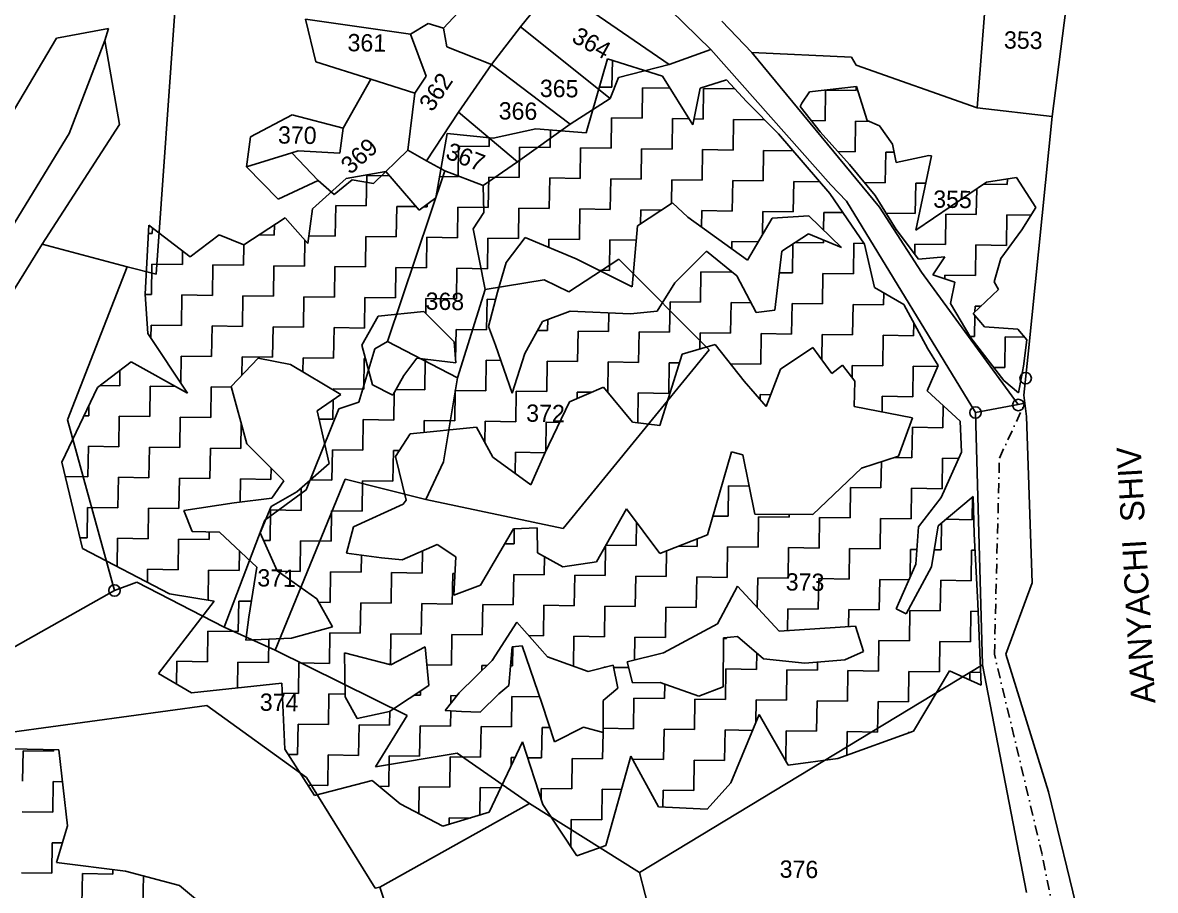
# Model space of a CAD drawing. Header units: metres. Extents: x 303639 to 307187, y 1938623 to 1940837.
# Drawn here: x 306319 to 306887, y 1939395 to 1939830 of the extents above; entities that cross this region are included whole.
import ezdxf

# ---------------------------------------------------------------- set-up
doc = ezdxf.new("R2010")
doc.units = ezdxf.units.M
doc.linetypes.add('DASHDOT', pattern=[1, 0.5, -0.25, 0, -0.25])
for name, color, linetype in [('OFF', 1, 'Continuous'), ('POLY_HATCH', 12, 'Continuous'), ('POLY_PARCEL', 6, 'Continuous'), ('POLY_ROAD', 30, 'Continuous'), ('POLY_WATER', 4, 'Continuous'), ('TEXT_MAPOUT', 7, 'Continuous'), ('TEXT_PARCEL', 7, 'Continuous'), ('V_BOUND_LINE', 7, 'Continuous'), ('V_BOUND_STREAM_LINE', 7, 'DASHDOT')]:
    doc.layers.add(name, color=color, linetype=linetype)
doc.styles.add('TEXT_MAP', font='')
doc.styles.get('TEXT_MAP').set_extended_font_data('Kruti Dev 050')

msp = doc.modelspace()

# ---------------------------------------------------------------- linework, layer by layer
for centre in [(306821.76, 1939651.7), (306818.1, 1939638.31), (306796.64, 1939634.49), (306364.85, 1939545.32)]:
    msp.add_circle(centre, 2.87)
at = {"layer": 'OFF'}
for p, q in [((306817.97, 1939638.49), (306821.43, 1939639.23)), ((306796.64, 1939634.49), (306817.97, 1939638.49))]:
    msp.add_line(p, q, dxfattribs=at)
at = {"layer": 'POLY_HATCH'}
for p, q in [((306612.05, 1939811.85), (306601.33, 1939774.65)), ((306639.66, 1939803.07), (306612.05, 1939811.85)), ((306654.89, 1939778.73), (306639.66, 1939803.07)), ((306671.84, 1939801.19), (306658.54, 1939797.09)), ((306681.71, 1939790.33), (306671.84, 1939801.19)), ((306713.41, 1939795.2), (306736.93, 1939797.87)), ((306736.93, 1939797.87), (306742.35, 1939780.85)), ((306658.54, 1939797.09), (306654.89, 1939778.73)), ((306709.61, 1939789.53), (306713.41, 1939795.2)), ((306697.77, 1939774.2), (306681.71, 1939790.33)), ((306708.66, 1939787.9), (306709.61, 1939789.53)), ((306718.72, 1939775.25), (306708.66, 1939787.9)), ((306742.35, 1939780.85), (306748.4, 1939778.12)), ((306576.13, 1939776.61), (306554.77, 1939772.08)), ((306601.33, 1939774.65), (306576.13, 1939776.61)), ((306733.45, 1939758.81), (306718.72, 1939775.25)), ((306748.4, 1939778.12), (306755.07, 1939768.95)), ((306531.72, 1939774.37), (306526.08, 1939742.1)), ((306554.77, 1939772.08), (306531.72, 1939774.37)), ((306723.65, 1939744.35), (306697.77, 1939774.2)), ((306755.07, 1939768.95), (306756.88, 1939759.84)), ((306746.34, 1939743.26), (306733.45, 1939758.81)), ((306756.88, 1939759.84), (306773.18, 1939763.4)), ((306774.54, 1939763.17), (306766.72, 1939725.95)), ((306773.18, 1939763.4), (306774.54, 1939763.17)), ((306500.86, 1939755.32), (306480.95, 1939751.84)), ((306517.59, 1939735.96), (306500.86, 1939755.32)), ((306802.06, 1939749.99), (306817.2, 1939752.28)), ((306817.2, 1939752.28), (306826.94, 1939737.34)), ((306480.95, 1939751.84), (306464.09, 1939736.53)), ((306766.72, 1939725.95), (306802.06, 1939749.99)), ((306526.08, 1939742.1), (306517.59, 1939735.96)), ((306741.01, 1939718.91), (306723.65, 1939744.35)), ((306756.77, 1939726.31), (306746.34, 1939743.26)), ((306464.09, 1939736.53), (306461.89, 1939719.23)), ((306627.09, 1939728.01), (306644.76, 1939739.62)), ((306644.76, 1939739.62), (306652.29, 1939732.46)), ((306826.94, 1939737.34), (306819.84, 1939726.07)), ((306450.43, 1939732.07), (306429.67, 1939718.6)), ((306461.89, 1939719.23), (306450.43, 1939732.07)), ((306652.29, 1939732.46), (306682.21, 1939710.88)), ((306682.21, 1939710.88), (306694.65, 1939731.87)), ((306694.65, 1939731.87), (306713.03, 1939733.02)), ((306713.03, 1939733.02), (306729.47, 1939717.27)), ((306382.03, 1939728.38), (306380.3, 1939693.91)), ((306402.74, 1939712.54), (306382.03, 1939728.38)), ((306624.4, 1939697.57), (306627.09, 1939728.01)), ((306712.9, 1939723.99), (306699.51, 1939715.43)), ((306729.47, 1939717.27), (306712.9, 1939723.99)), ((306768.09, 1939711.35), (306756.77, 1939726.31)), ((306819.84, 1939726.07), (306809.4, 1939711.7)), ((306417.39, 1939723.6), (306402.74, 1939712.54)), ((306429.67, 1939718.6), (306417.39, 1939723.6)), ((306561.3, 1939709.74), (306570.8, 1939722.3)), ((306570.8, 1939722.3), (306596.35, 1939711.51)), ((306745.9, 1939697.22), (306741.01, 1939718.91)), ((306661.65, 1939715.4), (306645.9, 1939699.53)), ((306677.02, 1939703.05), (306661.65, 1939715.4)), ((306699.51, 1939715.43), (306695.99, 1939685.85)), ((306781.21, 1939712.52), (306768.09, 1939711.35)), ((306775.28, 1939703.52), (306781.21, 1939712.52)), ((306556.86, 1939694.85), (306561.3, 1939709.74)), ((306596.35, 1939711.51), (306624.4, 1939697.57)), ((306809.4, 1939711.7), (306806.02, 1939700.09)), ((306686.65, 1939684.57), (306677.02, 1939703.05)), ((306786.33, 1939699.87), (306775.28, 1939703.52)), ((306645.9, 1939699.53), (306636.94, 1939685.27)), ((306760.63, 1939688.62), (306745.9, 1939697.22)), ((306784.1, 1939689.1), (306786.33, 1939699.87)), ((306808.18, 1939696.13), (306795.49, 1939684.08)), ((306806.02, 1939700.09), (306808.18, 1939696.13)), ((306380.3, 1939693.91), (306381.63, 1939674.06)), ((306552.38, 1939677.7), (306556.86, 1939694.85)), ((306497.04, 1939682.86), (306519.95, 1939685.08)), ((306519.95, 1939685.08), (306535.27, 1939669.91)), ((306593.44, 1939685.31), (306579.53, 1939680.14)), ((306623.65, 1939684.04), (306593.44, 1939685.31)), ((306636.94, 1939685.27), (306623.65, 1939684.04)), ((306695.99, 1939685.85), (306686.65, 1939684.57)), ((306772.67, 1939666.47), (306760.63, 1939688.62)), ((306794.25, 1939672.01), (306784.1, 1939689.1)), ((306488.93, 1939668.3), (306497.04, 1939682.86)), ((306579.53, 1939680.14), (306570.55, 1939664.18)), ((306795.49, 1939684.08), (306801.19, 1939677.49)), ((306381.63, 1939674.06), (306401.44, 1939644.29)), ((306555.92, 1939668.34), (306552.38, 1939677.7)), ((306801.19, 1939677.49), (306817.86, 1939676.33)), ((306817.86, 1939676.33), (306822.44, 1939670.9)), ((306494.3, 1939648.47), (306488.93, 1939668.3)), ((306535.27, 1939669.91), (306535.98, 1939659.46)), ((306564.34, 1939644.23), (306555.92, 1939668.34)), ((306666.07, 1939668.63), (306649.6, 1939663.84)), ((306680.66, 1939650.25), (306666.07, 1939668.63)), ((306715.1, 1939667.18), (306698.81, 1939656.19)), ((306724.6, 1939654.02), (306715.1, 1939667.18)), ((306810.91, 1939650.54), (306794.25, 1939672.01)), ((306822.44, 1939670.9), (306820.75, 1939657.7)), ((306436.86, 1939661.69), (306423.39, 1939647.49)), ((306453.2, 1939658.64), (306436.86, 1939661.69)), ((306516.52, 1939661.71), (306509.9, 1939653.05)), ((306535.98, 1939659.46), (306516.52, 1939661.71)), ((306570.55, 1939664.18), (306564.34, 1939644.23)), ((306649.6, 1939663.84), (306638.39, 1939628.02)), ((306777.98, 1939658.04), (306772.67, 1939666.47)), ((306373.2, 1939659.88), (306356.38, 1939647.07)), ((306401.44, 1939644.29), (306373.2, 1939659.88)), ((306478.41, 1939643.62), (306453.2, 1939658.64)), ((306698.81, 1939656.19), (306691.71, 1939637.59)), ((306729.96, 1939658.2), (306724.6, 1939654.02)), ((306736.17, 1939650.25), (306729.96, 1939658.2)), ((306772.45, 1939645.42), (306777.98, 1939658.04)), ((306820.75, 1939657.7), (306818.2, 1939644.36)), ((306509.9, 1939653.05), (306504.4, 1939643.25)), ((306691.71, 1939637.59), (306680.66, 1939650.25)), ((306735.86, 1939637.49), (306736.17, 1939650.25)), ((306818.2, 1939644.36), (306810.91, 1939650.54)), ((306356.38, 1939647.07), (306338.51, 1939609.61)), ((306423.39, 1939647.49), (306431.18, 1939618.88)), ((306504.4, 1939643.25), (306494.3, 1939648.47)), ((306610, 1939647.24), (306592.98, 1939639.87)), ((306624.6, 1939629.63), (306610, 1939647.24)), ((306788.9, 1939630.24), (306772.45, 1939645.42)), ((306466.44, 1939635.32), (306478.41, 1939643.62)), ((306592.98, 1939639.87), (306580.62, 1939614.12)), ((306472.57, 1939608.99), (306466.44, 1939635.32)), ((306765.09, 1939631.8), (306735.86, 1939637.49)), ((306638.39, 1939628.02), (306624.6, 1939629.63)), ((306757.98, 1939612.68), (306765.09, 1939631.8)), ((306789.54, 1939614.71), (306788.9, 1939630.24)), ((306513.1, 1939623.83), (306505.85, 1939612.46)), ((306546.33, 1939627.11), (306513.1, 1939623.83)), ((306554.51, 1939612.16), (306546.33, 1939627.11)), ((306431.18, 1939618.88), (306449.85, 1939600.28)), ((306505.85, 1939612.46), (306511.09, 1939590.59)), ((306573.56, 1939598.36), (306554.51, 1939612.16)), ((306580.62, 1939614.12), (306573.56, 1939598.36)), ((306662.16, 1939573.27), (306674.22, 1939614.75)), ((306674.22, 1939614.75), (306680.01, 1939613.25)), ((306680.01, 1939613.25), (306685.93, 1939583.64)), ((306739.44, 1939606.62), (306757.98, 1939612.68)), ((306779.33, 1939592), (306789.54, 1939614.71)), ((306338.51, 1939609.61), (306348.82, 1939566.39)), ((306456.27, 1939594.83), (306472.57, 1939608.99)), ((306714.97, 1939583.37), (306739.44, 1939606.62)), ((306449.85, 1939600.28), (306443.79, 1939591.62)), ((306443.45, 1939587.39), (306456.27, 1939594.83)), ((306424.84, 1939589.34), (306399.64, 1939585.46)), ((306443.79, 1939591.62), (306424.84, 1939589.34)), ((306509.65, 1939588.68), (306484.7, 1939577.16)), ((306511.09, 1939590.59), (306509.65, 1939588.68)), ((306768.11, 1939577.2), (306779.33, 1939592)), ((306777.95, 1939577.68), (306795.39, 1939592.51)), ((306795.89, 1939573.75), (306795.39, 1939592.51)), ((306399.64, 1939585.46), (306403.74, 1939574.96)), ((306437.9, 1939574.2), (306443.45, 1939587.39)), ((306606.58, 1939559.73), (306621.54, 1939586.22)), ((306621.54, 1939586.22), (306638.4, 1939563.93)), ((306685.93, 1939583.64), (306714.97, 1939583.37)), ((306484.7, 1939577.16), (306481.16, 1939564.06)), ((306548.46, 1939548.03), (306564.99, 1939576.3)), ((306564.99, 1939576.3), (306576.74, 1939576.78)), ((306576.74, 1939576.78), (306576.95, 1939564.27)), ((306766.72, 1939558.6), (306768.11, 1939577.2)), ((306774.55, 1939557.13), (306777.95, 1939577.68)), ((306403.74, 1939574.96), (306417.57, 1939574.49)), ((306417.57, 1939574.49), (306436.25, 1939557.01)), ((306446.39, 1939555.18), (306437.9, 1939574.2)), ((306638.4, 1939563.93), (306662.16, 1939573.27)), ((306797.73, 1939538.87), (306795.89, 1939573.75)), ((306348.82, 1939566.39), (306392.52, 1939543.62)), ((306509.13, 1939560.7), (306526.66, 1939568.32)), ((306526.66, 1939568.32), (306536, 1939562.13)), ((306481.16, 1939564.06), (306498.81, 1939561.62)), ((306498.81, 1939561.62), (306509.13, 1939560.7)), ((306536, 1939562.13), (306535.09, 1939542.93)), ((306576.95, 1939564.27), (306589.64, 1939557.26)), ((306589.64, 1939557.26), (306606.58, 1939559.73)), ((306436.25, 1939557.01), (306432.23, 1939531.96)), ((306466.25, 1939541.08), (306446.39, 1939555.18)), ((306756.81, 1939536.16), (306766.72, 1939558.6)), ((306761.8, 1939533.6), (306774.55, 1939557.13)), ((306535.09, 1939542.93), (306548.46, 1939548.03)), ((306392.52, 1939543.62), (306414.83, 1939539.92)), ((306667.19, 1939528.68), (306677.34, 1939547.45)), ((306677.34, 1939547.45), (306698.21, 1939524.87)), ((306414.83, 1939539.92), (306386.95, 1939503.67)), ((306474.25, 1939527.14), (306466.25, 1939541.08)), ((306799.49, 1939497.92), (306797.73, 1939538.87)), ((306432.23, 1939531.96), (306430.66, 1939520.41)), ((306756.81, 1939536.16), (306761.8, 1939533.6)), ((306453.55, 1939521.5), (306474.25, 1939527.14)), ((306554.23, 1939510.22), (306566.65, 1939529.52)), ((306566.65, 1939529.52), (306581.94, 1939512.09)), ((306640.16, 1939514.1), (306667.19, 1939528.68)), ((306698.21, 1939524.87), (306736.38, 1939527.44)), ((306736.38, 1939527.44), (306740.44, 1939514.68)), ((306430.66, 1939520.41), (306453.55, 1939521.5)), ((306670.2, 1939521.59), (306670.14, 1939497.04)), ((306677.27, 1939522.34), (306670.2, 1939521.59)), ((306690.39, 1939511.15), (306677.27, 1939522.34)), ((306480.54, 1939492.06), (306480.28, 1939514.07)), ((306480.28, 1939514.07), (306503.36, 1939508.11)), ((306503.36, 1939508.11), (306520.72, 1939517.18)), ((306520.72, 1939517.18), (306522.42, 1939497.69)), ((306564.22, 1939517.14), (306562.53, 1939497.69)), ((306569.31, 1939517.63), (306564.22, 1939517.14)), ((306579.35, 1939488.43), (306569.31, 1939517.63)), ((306569.31, 1939517.63), (306569.31, 1939517.63)), ((306621.99, 1939509.6), (306640.16, 1939514.1)), ((306740.44, 1939514.68), (306731.06, 1939510.58)), ((306537.63, 1939494.09), (306554.23, 1939510.22)), ((306581.94, 1939512.09), (306602.46, 1939504.75)), ((306624.69, 1939499.08), (306621.99, 1939509.6)), ((306621.99, 1939509.6), (306621.99, 1939509.6)), ((306710.98, 1939508.89), (306690.39, 1939511.15)), ((306731.06, 1939510.58), (306710.98, 1939508.89)), ((306386.95, 1939503.67), (306403.46, 1939493.97)), ((306602.46, 1939504.75), (306614.9, 1939507.84)), ((306614.9, 1939507.84), (306617.31, 1939496.36)), ((306765.53, 1939474.81), (306783.66, 1939505.12)), ((306783.66, 1939505.12), (306799.49, 1939497.92)), ((306403.46, 1939493.97), (306448.8, 1939498.88)), ((306448.8, 1939498.88), (306450.3, 1939465.8)), ((306522.42, 1939497.69), (306502.75, 1939484.7)), ((306562.53, 1939497.69), (306557.67, 1939493.53)), ((306638.54, 1939499.17), (306624.69, 1939499.08)), ((306657.93, 1939492.41), (306638.54, 1939499.17)), ((306670.14, 1939497.04), (306657.93, 1939492.41)), ((306486.6, 1939481.25), (306480.54, 1939492.06)), ((306530.72, 1939485.15), (306537.63, 1939494.09)), ((306557.67, 1939493.53), (306548.22, 1939484.35)), ((306617.31, 1939496.36), (306609.88, 1939490.26)), ((306585.58, 1939469.44), (306579.35, 1939488.43)), ((306609.88, 1939490.26), (306609.94, 1939474.18)), ((306502.75, 1939484.7), (306486.6, 1939481.25)), ((306538.91, 1939484.76), (306530.72, 1939485.15)), ((306548.22, 1939484.35), (306538.91, 1939484.76)), ((306673.91, 1939448.92), (306688.17, 1939483.21)), ((306688.17, 1939483.21), (306702.66, 1939457.81)), ((306600.09, 1939476.85), (306585.58, 1939469.44)), ((306609.94, 1939474.18), (306600.09, 1939476.85)), ((306727.58, 1939461.22), (306765.53, 1939474.81)), ((306552.75, 1939434.17), (306569.52, 1939469.5)), ((306569.52, 1939469.5), (306579.64, 1939438.08)), ((306336.92, 1939465.51), (306313.21, 1939466.03)), ((306341.36, 1939427.44), (306336.92, 1939465.51)), ((306450.3, 1939465.8), (306465.19, 1939442.53)), ((306611.21, 1939417.62), (306623.82, 1939462.31)), ((306623.82, 1939462.31), (306637.6, 1939436.92)), ((306702.66, 1939457.81), (306727.58, 1939461.22)), ((306465.19, 1939442.53), (306494.1, 1939450.17)), ((306494.1, 1939450.17), (306508.07, 1939438.36)), ((306662.1, 1939435.68), (306673.91, 1939448.92)), ((306508.07, 1939438.36), (306529.57, 1939427.16)), ((306529.57, 1939427.16), (306552.75, 1939434.17)), ((306579.64, 1939438.08), (306596.64, 1939412.29)), ((306637.6, 1939436.92), (306662.1, 1939435.68)), ((306335.77, 1939408.97), (306341.36, 1939427.44)), ((306596.64, 1939412.29), (306611.21, 1939417.62)), ((306370.45, 1939404.63), (306335.77, 1939408.97)), ((306397.38, 1939397.47), (306370.45, 1939404.63)), ((306413.56, 1939384.2), (306397.38, 1939397.47))]:
    msp.add_line(p, q, dxfattribs=at)
at = {"layer": 'POLY_HATCH', "linetype": 'Continuous'}
for p, q in [((306614.33, 1939797.52), (306614.52, 1939811.06)), ((306736.71, 1939795.82), (306736.73, 1939797.85)), ((306607.94, 1939797.61), (306614.33, 1939797.52)), ((306629.42, 1939782.01), (306629.63, 1939797.31)), ((306629.63, 1939797.31), (306643.38, 1939797.12)), ((306660.01, 1939781.59), (306660.22, 1939796.88)), ((306660.22, 1939796.88), (306675.52, 1939796.67)), ((306675.52, 1939796.67), (306675.53, 1939797.13)), ((306721.2, 1939780.73), (306721.41, 1939796.03)), ((306721.41, 1939796.03), (306736.71, 1939795.82)), ((306613.91, 1939766.93), (306614.12, 1939782.22)), ((306614.12, 1939782.22), (306629.42, 1939782.01)), ((306644.5, 1939766.5), (306644.71, 1939781.8)), ((306644.71, 1939781.8), (306653.04, 1939781.68)), ((306655.47, 1939781.65), (306660.01, 1939781.59)), ((306675.09, 1939766.08), (306675.31, 1939781.37)), ((306675.31, 1939781.37), (306690.6, 1939781.16)), ((306690.6, 1939781.16), (306690.61, 1939781.39)), ((306714.28, 1939780.83), (306721.2, 1939780.73)), ((306583.32, 1939767.35), (306583.44, 1939776.04)), ((306736.28, 1939765.22), (306736.49, 1939780.52)), ((306736.49, 1939780.52), (306743.3, 1939780.43)), ((306552.72, 1939767.78), (306552.79, 1939772.28)), ((306537.21, 1939752.7), (306537.43, 1939767.99)), ((306537.43, 1939767.99), (306552.72, 1939767.78)), ((306567.81, 1939752.27), (306568.02, 1939767.57)), ((306568.02, 1939767.57), (306583.32, 1939767.35)), ((306598.4, 1939751.84), (306598.61, 1939767.14)), ((306598.61, 1939767.14), (306613.91, 1939766.93)), ((306628.99, 1939751.42), (306629.21, 1939766.71)), ((306629.21, 1939766.71), (306644.5, 1939766.5)), ((306659.59, 1939750.99), (306659.8, 1939766.29)), ((306659.8, 1939766.29), (306675.09, 1939766.08)), ((306690.18, 1939750.57), (306690.39, 1939765.86)), ((306690.39, 1939765.86), (306705.18, 1939765.66)), ((306727.6, 1939765.34), (306736.28, 1939765.22)), ((306751.36, 1939749.71), (306751.58, 1939765.01)), ((306751.58, 1939765.01), (306755.87, 1939764.95)), ((306491.11, 1939738.04), (306491.32, 1939753.34)), ((306491.32, 1939753.34), (306502.71, 1939753.18)), ((306527.96, 1939752.83), (306537.21, 1939752.7)), ((306552.3, 1939737.19), (306552.51, 1939752.48)), ((306552.51, 1939752.48), (306567.81, 1939752.27)), ((306582.89, 1939736.76), (306583.1, 1939752.06)), ((306583.1, 1939752.06), (306598.4, 1939751.84)), ((306613.48, 1939736.34), (306613.7, 1939751.63)), ((306613.7, 1939751.63), (306628.99, 1939751.42)), ((306644.12, 1939739.19), (306644.29, 1939751.21)), ((306644.29, 1939751.21), (306659.59, 1939750.99)), ((306674.67, 1939735.48), (306674.88, 1939750.78)), ((306674.88, 1939750.78), (306690.18, 1939750.57)), ((306705.26, 1939735.06), (306705.47, 1939750.35)), ((306705.47, 1939750.35), (306718.61, 1939750.17)), ((306740.87, 1939749.86), (306751.36, 1939749.71)), ((306766.45, 1939734.2), (306766.66, 1939749.5)), ((306766.66, 1939749.5), (306771.65, 1939749.43)), ((306797.04, 1939733.78), (306797.22, 1939746.7)), ((306800.65, 1939749.03), (306812.55, 1939748.86)), ((306812.55, 1939748.86), (306812.59, 1939751.58)), ((306475.6, 1939722.96), (306475.81, 1939738.25)), ((306475.81, 1939738.25), (306491.11, 1939738.04)), ((306506.19, 1939722.53), (306506.41, 1939737.83)), ((306506.41, 1939737.83), (306516.09, 1939737.69)), ((306519.9, 1939737.64), (306521.7, 1939737.61)), ((306521.7, 1939737.61), (306521.72, 1939738.95)), ((306536.79, 1939722.1), (306537, 1939737.4)), ((306537, 1939737.4), (306552.3, 1939737.19)), ((306567.38, 1939721.68), (306567.59, 1939736.97)), ((306567.59, 1939736.97), (306582.89, 1939736.76)), ((306597.97, 1939721.25), (306598.19, 1939736.55)), ((306598.19, 1939736.55), (306613.48, 1939736.34)), ((306628.68, 1939729.06), (306628.78, 1939736.12)), ((306628.78, 1939736.12), (306639.22, 1939735.98)), ((306659.26, 1939727.43), (306659.37, 1939735.7)), ((306659.37, 1939735.7), (306674.67, 1939735.48)), ((306689.8, 1939723.69), (306689.97, 1939735.27)), ((306689.97, 1939735.27), (306705.26, 1939735.06)), ((306720.43, 1939725.93), (306720.56, 1939734.84)), ((306720.56, 1939734.84), (306730.23, 1939734.71)), ((306751.78, 1939734.41), (306766.45, 1939734.2)), ((306781.53, 1939718.69), (306781.74, 1939733.99)), ((306781.74, 1939733.99), (306797.04, 1939733.78)), ((306812.12, 1939718.27), (306812.34, 1939733.57)), ((306812.34, 1939733.57), (306824.46, 1939733.4)), ((306381.82, 1939724.26), (306383.82, 1939724.23)), ((306383.82, 1939724.23), (306383.86, 1939726.98)), ((306445.01, 1939723.38), (306445.08, 1939728.6)), ((306429.5, 1939708.3), (306429.64, 1939718.61)), ((306437.2, 1939723.49), (306445.01, 1939723.38)), ((306460.09, 1939707.87), (306460.28, 1939721.03)), ((306462.38, 1939723.14), (306475.6, 1939722.96)), ((306490.68, 1939707.45), (306490.9, 1939722.74)), ((306490.9, 1939722.74), (306506.19, 1939722.53)), ((306521.28, 1939707.02), (306521.49, 1939722.32)), ((306521.49, 1939722.32), (306536.79, 1939722.1)), ((306551.87, 1939706.59), (306552.08, 1939721.89)), ((306552.08, 1939721.89), (306567.38, 1939721.68)), ((306582.62, 1939717.31), (306582.68, 1939721.46)), ((306582.68, 1939721.46), (306597.97, 1939721.25)), ((306613.06, 1939705.74), (306613.27, 1939721.04)), ((306613.27, 1939721.04), (306626.46, 1939720.85)), ((306674.4, 1939716.51), (306674.46, 1939720.19)), ((306674.46, 1939720.19), (306687.62, 1939720)), ((306704.84, 1939704.46), (306705.04, 1939718.97)), ((306706.25, 1939719.74), (306720.34, 1939719.55)), ((306720.34, 1939719.55), (306720.36, 1939720.97)), ((306735.43, 1939704.04), (306735.64, 1939719.33)), ((306735.64, 1939719.33), (306740.77, 1939719.26)), ((306766.16, 1939713.89), (306766.23, 1939718.91)), ((306766.23, 1939718.91), (306781.53, 1939718.69)), ((306796.61, 1939703.19), (306796.83, 1939718.48)), ((306796.83, 1939718.48), (306812.12, 1939718.27)), ((306398.91, 1939708.72), (306399, 1939715.41)), ((306383.4, 1939693.64), (306383.61, 1939708.94)), ((306383.61, 1939708.94), (306398.91, 1939708.72)), ((306413.99, 1939693.22), (306414.2, 1939708.51)), ((306414.2, 1939708.51), (306429.5, 1939708.3)), ((306444.58, 1939692.79), (306444.8, 1939708.09)), ((306444.8, 1939708.09), (306460.09, 1939707.87)), ((306475.18, 1939692.36), (306475.39, 1939707.66)), ((306475.39, 1939707.66), (306490.68, 1939707.45)), ((306505.77, 1939691.94), (306505.98, 1939707.23)), ((306505.98, 1939707.23), (306521.28, 1939707.02)), ((306536.36, 1939691.51), (306536.57, 1939706.81)), ((306536.57, 1939706.81), (306551.87, 1939706.59)), ((306607.81, 1939705.82), (306613.06, 1939705.74)), ((306658.73, 1939689.81), (306658.95, 1939705.1)), ((306658.95, 1939705.1), (306674.24, 1939704.89)), ((306674.24, 1939704.89), (306674.25, 1939705.28)), ((306698.21, 1939704.56), (306704.84, 1939704.46)), ((306719.92, 1939688.95), (306720.13, 1939704.25)), ((306720.13, 1939704.25), (306735.43, 1939704.04)), ((306781.29, 1939701.53), (306781.32, 1939703.4)), ((306781.32, 1939703.4), (306796.61, 1939703.19)), ((306380.31, 1939693.68), (306383.4, 1939693.64)), ((306398.48, 1939678.13), (306398.69, 1939693.43)), ((306398.69, 1939693.43), (306413.99, 1939693.22)), ((306429.07, 1939677.71), (306429.29, 1939693)), ((306429.29, 1939693), (306444.58, 1939692.79)), ((306459.67, 1939677.28), (306459.88, 1939692.58)), ((306459.88, 1939692.58), (306475.18, 1939692.36)), ((306490.26, 1939676.85), (306490.47, 1939692.15)), ((306490.47, 1939692.15), (306505.77, 1939691.94)), ((306520.96, 1939684.08), (306521.06, 1939691.72)), ((306521.06, 1939691.72), (306536.36, 1939691.51)), ((306551.44, 1939676), (306551.66, 1939691.3)), ((306551.66, 1939691.3), (306555.92, 1939691.24)), ((306643.22, 1939674.72), (306643.44, 1939690.02)), ((306643.44, 1939690.02), (306658.73, 1939689.81)), ((306750.51, 1939688.53), (306750.59, 1939694.48)), ((306612.63, 1939675.15), (306612.76, 1939684.5)), ((306673.82, 1939674.3), (306674.03, 1939689.59)), ((306674.03, 1939689.59), (306684.1, 1939689.45)), ((306704.41, 1939673.87), (306704.62, 1939689.17)), ((306704.62, 1939689.17), (306719.92, 1939688.95)), ((306735, 1939673.44), (306735.22, 1939688.74)), ((306735.22, 1939688.74), (306750.51, 1939688.53)), ((306796.36, 1939684.91), (306796.4, 1939687.89)), ((306796.4, 1939687.89), (306799.46, 1939687.85)), ((306582.04, 1939675.58), (306582.11, 1939681.1)), ((306765.6, 1939673.02), (306765.68, 1939679.32)), ((306796.19, 1939672.59), (306796.33, 1939683.1)), ((306383.09, 1939671.86), (306383.18, 1939678.35)), ((306383.18, 1939678.35), (306398.48, 1939678.13)), ((306413.56, 1939662.62), (306413.78, 1939677.92)), ((306413.78, 1939677.92), (306429.07, 1939677.71)), ((306444.16, 1939662.2), (306444.37, 1939677.49)), ((306444.37, 1939677.49), (306459.67, 1939677.28)), ((306474.75, 1939661.77), (306474.96, 1939677.07)), ((306474.96, 1939677.07), (306490.26, 1939676.85)), ((306535.94, 1939660.92), (306536.15, 1939676.21)), ((306536.15, 1939676.21), (306551.44, 1939676)), ((306577, 1939675.65), (306582.04, 1939675.58)), ((306597.12, 1939660.07), (306597.33, 1939675.36)), ((306597.33, 1939675.36), (306612.63, 1939675.15)), ((306627.71, 1939659.64), (306627.93, 1939674.94)), ((306627.93, 1939674.94), (306643.22, 1939674.72)), ((306658.41, 1939666.4), (306658.52, 1939674.51)), ((306658.52, 1939674.51), (306673.82, 1939674.3)), ((306688.9, 1939658.79), (306689.11, 1939674.08)), ((306689.11, 1939674.08), (306704.41, 1939673.87)), ((306719.53, 1939661.05), (306719.71, 1939673.66)), ((306719.71, 1939673.66), (306735, 1939673.44)), ((306750.09, 1939657.94), (306750.3, 1939673.23)), ((306750.3, 1939673.23), (306765.6, 1939673.02)), ((306793.88, 1939672.62), (306796.19, 1939672.59)), ((306811.27, 1939657.08), (306811.48, 1939672.38)), ((306811.48, 1939672.38), (306821.31, 1939672.24)), ((306398.08, 1939649.34), (306398.27, 1939662.84)), ((306398.27, 1939662.84), (306413.56, 1939662.62)), ((306428.73, 1939653.12), (306428.86, 1939662.41)), ((306428.86, 1939662.41), (306444.16, 1939662.2)), ((306459.36, 1939654.97), (306459.45, 1939661.98)), ((306459.45, 1939661.98), (306474.75, 1939661.77)), ((306489.83, 1939646.26), (306490.05, 1939661.56)), ((306490.05, 1939661.56), (306490.76, 1939661.55)), ((306520.43, 1939645.83), (306520.64, 1939661.13)), ((306520.64, 1939661.13), (306521.65, 1939661.12)), ((306535.88, 1939660.92), (306535.94, 1939660.92)), ((306551.02, 1939645.41), (306551.23, 1939660.7)), ((306551.23, 1939660.7), (306558.62, 1939660.6)), ((306581.61, 1939644.98), (306581.82, 1939660.28)), ((306581.82, 1939660.28), (306597.12, 1939660.07)), ((306612.2, 1939644.58), (306612.42, 1939659.85)), ((306612.42, 1939659.85), (306627.71, 1939659.64)), ((306642.8, 1939644.13), (306643.01, 1939659.43)), ((306643.01, 1939659.43), (306648.2, 1939659.35)), ((306673.71, 1939659), (306688.9, 1939658.79)), ((306734.71, 1939652.13), (306734.79, 1939658.15)), ((306734.79, 1939658.15), (306750.09, 1939657.94)), ((306765.17, 1939642.43), (306765.38, 1939657.72)), ((306765.38, 1939657.72), (306777.77, 1939657.55)), ((306805.78, 1939657.16), (306811.27, 1939657.08)), ((306367.46, 1939647.97), (306367.57, 1939655.58)), ((306357.74, 1939648.1), (306367.46, 1939647.97)), ((306382.54, 1939632.46), (306382.76, 1939647.75)), ((306382.76, 1939647.75), (306395.49, 1939647.57)), ((306413.14, 1939632.03), (306413.35, 1939647.33)), ((306413.35, 1939647.33), (306423.47, 1939647.19)), ((306474.53, 1939645.93), (306474.54, 1939646.47)), ((306474.54, 1939646.47), (306489.83, 1939646.26)), ((306504.92, 1939630.75), (306505.11, 1939644.52)), ((306505.96, 1939646.04), (306520.43, 1939645.83)), ((306535.51, 1939630.33), (306535.72, 1939645.62)), ((306535.72, 1939645.62), (306551.02, 1939645.41)), ((306566.1, 1939629.9), (306566.31, 1939645.2)), ((306566.31, 1939645.2), (306581.61, 1939644.98)), ((306596.86, 1939641.55), (306596.91, 1939644.77)), ((306596.91, 1939644.77), (306604.07, 1939644.67)), ((306627.29, 1939629.31), (306627.5, 1939644.34)), ((306627.5, 1939644.34), (306642.8, 1939644.13)), ((306474.32, 1939631.18), (306474.46, 1939640.88)), ((306688.65, 1939641.09), (306688.69, 1939643.49)), ((306688.69, 1939643.49), (306693.94, 1939643.42)), ((306749.76, 1939634.78), (306749.87, 1939642.64)), ((306749.87, 1939642.64), (306765.17, 1939642.43)), ((306351.95, 1939632.88), (306352.02, 1939637.92)), ((306780.25, 1939626.92), (306780.41, 1939638.08)), ((306349.63, 1939632.91), (306351.95, 1939632.88)), ((306367.03, 1939617.37), (306367.25, 1939632.67)), ((306367.25, 1939632.67), (306382.54, 1939632.46)), ((306397.63, 1939616.95), (306397.84, 1939632.24)), ((306397.84, 1939632.24), (306413.14, 1939632.03)), ((306428.22, 1939616.52), (306428.4, 1939629.1)), ((306467.38, 1939631.27), (306474.32, 1939631.18)), ((306489.41, 1939615.67), (306489.62, 1939630.96)), ((306489.62, 1939630.96), (306504.92, 1939630.75)), ((306520.13, 1939624.52), (306520.21, 1939630.54)), ((306520.21, 1939630.54), (306535.51, 1939630.33)), ((306550.65, 1939619.21), (306550.81, 1939630.11)), ((306550.81, 1939630.11), (306566.1, 1939629.9)), ((306581.2, 1939615.33), (306581.4, 1939629.69)), ((306581.4, 1939629.69), (306588.05, 1939629.59)), ((306764.74, 1939611.83), (306764.96, 1939627.13)), ((306764.96, 1939627.13), (306780.25, 1939626.92)), ((306351.53, 1939602.29), (306351.74, 1939617.59)), ((306351.74, 1939617.59), (306367.03, 1939617.37)), ((306382.12, 1939601.86), (306382.33, 1939617.16)), ((306382.33, 1939617.16), (306397.63, 1939616.95)), ((306412.71, 1939601.44), (306412.92, 1939616.73)), ((306412.92, 1939616.73), (306428.22, 1939616.52)), ((306473.9, 1939600.58), (306474.11, 1939615.88)), ((306474.11, 1939615.88), (306489.41, 1939615.67)), ((306504.49, 1939600.16), (306504.7, 1939615.45)), ((306504.7, 1939615.45), (306507.73, 1939615.41)), ((306565.74, 1939604.02), (306565.89, 1939614.6)), ((306565.89, 1939614.6), (306580.75, 1939614.4)), ((306755.76, 1939611.96), (306764.74, 1939611.83)), ((306779.83, 1939596.32), (306780.04, 1939611.62)), ((306780.04, 1939611.62), (306788.1, 1939611.51)), ((306443.3, 1939601.01), (306443.38, 1939606.72)), ((306749.23, 1939596.75), (306749.42, 1939609.88)), ((306340.22, 1939602.45), (306351.53, 1939602.29)), ((306366.61, 1939586.78), (306366.82, 1939602.08)), ((306366.82, 1939602.08), (306382.12, 1939601.86)), ((306397.2, 1939586.35), (306397.41, 1939601.65)), ((306397.41, 1939601.65), (306412.71, 1939601.44)), ((306427.85, 1939589.7), (306428.01, 1939601.22)), ((306428.01, 1939601.22), (306443.3, 1939601.01)), ((306463.07, 1939600.74), (306473.9, 1939600.58)), ((306488.98, 1939585.07), (306489.19, 1939600.37)), ((306489.19, 1939600.37), (306504.49, 1939600.16)), ((306458.39, 1939585.5), (306458.54, 1939596.81)), ((306672.54, 1939582.52), (306672.75, 1939597.81)), ((306672.75, 1939597.81), (306683.13, 1939597.67)), ((306733.72, 1939581.67), (306733.94, 1939596.96)), ((306733.94, 1939596.96), (306749.23, 1939596.75)), ((306764.32, 1939581.24), (306764.53, 1939596.54)), ((306764.53, 1939596.54), (306779.83, 1939596.32)), ((306794.91, 1939580.81), (306795.07, 1939592.23)), ((306351.1, 1939571.7), (306351.31, 1939586.99)), ((306351.31, 1939586.99), (306366.61, 1939586.78)), ((306381.69, 1939571.27), (306381.91, 1939586.57)), ((306381.91, 1939586.57), (306397.2, 1939586.35)), ((306442.88, 1939570.42), (306443.09, 1939585.71)), ((306443.09, 1939585.71), (306458.39, 1939585.5)), ((306473.47, 1939569.99), (306473.68, 1939585.29)), ((306473.68, 1939585.29), (306488.98, 1939585.07)), ((306664.88, 1939582.62), (306672.54, 1939582.52)), ((306687.62, 1939567.01), (306687.83, 1939582.31)), ((306687.83, 1939582.31), (306703.13, 1939582.09)), ((306703.13, 1939582.09), (306703.15, 1939583.48)), ((306718.21, 1939566.58), (306718.43, 1939581.88)), ((306718.43, 1939581.88), (306733.72, 1939581.67)), ((306565.25, 1939568.71), (306565.36, 1939576.32)), ((306626.44, 1939567.86), (306626.6, 1939579.53)), ((306748.81, 1939566.16), (306749.02, 1939581.45)), ((306749.02, 1939581.45), (306764.32, 1939581.24)), ((306779.4, 1939565.73), (306779.59, 1939579.07)), ((306781.85, 1939581), (306794.91, 1939580.81)), ((306347.54, 1939571.75), (306351.1, 1939571.7)), ((306366.2, 1939557.34), (306366.4, 1939571.48)), ((306366.4, 1939571.48), (306381.69, 1939571.27)), ((306396.78, 1939555.76), (306396.99, 1939571.06)), ((306396.99, 1939571.06), (306412.29, 1939570.84)), ((306412.29, 1939570.84), (306412.34, 1939574.67)), ((306657.03, 1939567.43), (306657.08, 1939571.28)), ((306427.37, 1939555.33), (306427.51, 1939565.19)), ((306439.57, 1939570.46), (306442.88, 1939570.42)), ((306457.96, 1939554.91), (306458.17, 1939570.2)), ((306458.17, 1939570.2), (306473.47, 1939569.99)), ((306519.15, 1939554.06), (306519.3, 1939565.13)), ((306560.59, 1939568.78), (306565.25, 1939568.71)), ((306610.93, 1939552.78), (306611.14, 1939567.79)), ((306611.29, 1939568.07), (306626.44, 1939567.86)), ((306641.52, 1939552.35), (306641.7, 1939565.23)), ((306647.64, 1939567.57), (306657.03, 1939567.43)), ((306672.11, 1939551.93), (306672.32, 1939567.22)), ((306672.32, 1939567.22), (306687.62, 1939567.01)), ((306702.7, 1939551.5), (306702.92, 1939566.8)), ((306702.92, 1939566.8), (306718.21, 1939566.58)), ((306733.3, 1939551.07), (306733.51, 1939566.37)), ((306733.51, 1939566.37), (306748.81, 1939566.16)), ((306763.91, 1939552.24), (306764.1, 1939565.94)), ((306764.1, 1939565.94), (306767.27, 1939565.9)), ((306775.98, 1939565.78), (306779.4, 1939565.73)), ((306794.48, 1939550.22), (306794.7, 1939565.52)), ((306794.7, 1939565.52), (306796.33, 1939565.49)), ((306488.55, 1939554.48), (306488.67, 1939563.02)), ((306580.33, 1939553.2), (306580.46, 1939562.33)), ((306381.39, 1939549.42), (306381.48, 1939555.97)), ((306381.48, 1939555.97), (306396.78, 1939555.76)), ((306411.86, 1939540.41), (306412.07, 1939555.55)), ((306412.07, 1939555.55), (306427.37, 1939555.33)), ((306446.55, 1939555.07), (306457.96, 1939554.91)), ((306473.04, 1939539.4), (306473.26, 1939554.69)), ((306473.26, 1939554.69), (306488.55, 1939554.48)), ((306503.64, 1939538.97), (306503.85, 1939554.27)), ((306503.85, 1939554.27), (306519.15, 1939554.06)), ((306534.23, 1939538.55), (306534.44, 1939553.84)), ((306534.44, 1939553.84), (306535.6, 1939553.83)), ((306564.82, 1939538.12), (306565.04, 1939553.42)), ((306565.04, 1939553.42), (306580.33, 1939553.2)), ((306595.42, 1939537.69), (306595.63, 1939552.99)), ((306595.63, 1939552.99), (306610.93, 1939552.78)), ((306626.01, 1939537.27), (306626.22, 1939552.56)), ((306626.22, 1939552.56), (306641.52, 1939552.35)), ((306656.6, 1939536.84), (306656.82, 1939552.14)), ((306656.82, 1939552.14), (306672.11, 1939551.93)), ((306687.2, 1939536.78), (306687.41, 1939551.71)), ((306687.41, 1939551.71), (306702.7, 1939551.5)), ((306717.79, 1939535.99), (306718, 1939551.29)), ((306718, 1939551.29), (306733.3, 1939551.07)), ((306748.38, 1939535.56), (306748.59, 1939550.86)), ((306748.59, 1939550.86), (306763.21, 1939550.66)), ((306778.97, 1939535.14), (306779.19, 1939550.43)), ((306779.19, 1939550.43), (306794.48, 1939550.22)), ((306426.94, 1939524.74), (306427.16, 1939540.04)), ((306427.16, 1939540.04), (306433.51, 1939539.95)), ((306467.17, 1939539.48), (306473.04, 1939539.4)), ((306488.13, 1939523.89), (306488.34, 1939539.19)), ((306488.34, 1939539.19), (306503.64, 1939538.97)), ((306518.72, 1939523.46), (306518.93, 1939538.76)), ((306518.93, 1939538.76), (306534.23, 1939538.55)), ((306549.31, 1939523.04), (306549.53, 1939538.33)), ((306549.53, 1939538.33), (306564.82, 1939538.12)), ((306579.91, 1939522.61), (306580.12, 1939537.91)), ((306580.12, 1939537.91), (306595.42, 1939537.69)), ((306610.5, 1939522.18), (306610.71, 1939537.48)), ((306610.71, 1939537.48), (306626.01, 1939537.27)), ((306641.09, 1939521.76), (306641.31, 1939537.05)), ((306641.31, 1939537.05), (306656.6, 1939536.84)), ((306702.34, 1939525.14), (306702.49, 1939536.2)), ((306702.49, 1939536.2), (306717.79, 1939535.99)), ((306732.97, 1939527.21), (306733.08, 1939535.78)), ((306733.08, 1939535.78), (306748.38, 1939535.56)), ((306763.46, 1939520.05), (306763.68, 1939535.35)), ((306763.68, 1939535.35), (306778.97, 1939535.14)), ((306794.06, 1939519.63), (306794.27, 1939534.92)), ((306794.27, 1939534.92), (306797.9, 1939534.87)), ((306411.43, 1939509.66), (306411.65, 1939524.95)), ((306411.65, 1939524.95), (306426.94, 1939524.74)), ((306442.03, 1939509.23), (306442.19, 1939520.96)), ((306472.62, 1939508.81), (306472.83, 1939524.1)), ((306472.83, 1939524.1), (306488.13, 1939523.89)), ((306503.21, 1939508.38), (306503.42, 1939523.68)), ((306503.42, 1939523.68), (306518.72, 1939523.46)), ((306533.8, 1939507.95), (306534.02, 1939523.25)), ((306534.02, 1939523.25), (306549.31, 1939523.04)), ((306572.62, 1939522.71), (306579.91, 1939522.61)), ((306594.99, 1939507.42), (306595.2, 1939522.4)), ((306595.2, 1939522.4), (306610.5, 1939522.18)), ((306625.64, 1939510.5), (306625.8, 1939521.97)), ((306625.8, 1939521.97), (306641.09, 1939521.76)), ((306670.2, 1939521.35), (306671.69, 1939521.33)), ((306671.69, 1939521.33), (306671.69, 1939521.74)), ((306747.96, 1939504.97), (306748.17, 1939520.27)), ((306748.17, 1939520.27), (306763.46, 1939520.05)), ((306778.55, 1939504.54), (306778.76, 1939519.84)), ((306778.76, 1939519.84), (306794.06, 1939519.63)), ((306564.4, 1939507.53), (306564.53, 1939517.17)), ((306686.77, 1939505.82), (306686.89, 1939514.14)), ((306395.98, 1939498.37), (306396.14, 1939509.87)), ((306396.14, 1939509.87), (306411.43, 1939509.66)), ((306426.55, 1939496.47), (306426.73, 1939509.44)), ((306426.73, 1939509.44), (306442.03, 1939509.23)), ((306457.11, 1939493.72), (306457.32, 1939509.02)), ((306457.32, 1939509.02), (306472.62, 1939508.81)), ((306502.27, 1939508.39), (306503.21, 1939508.38)), ((306521.51, 1939508.12), (306533.8, 1939507.95)), ((306717.36, 1939505.4), (306717.42, 1939509.43)), ((306549.07, 1939505.2), (306549.1, 1939507.74)), ((306549.1, 1939507.74), (306551.64, 1939507.7)), ((306563.39, 1939507.54), (306564.4, 1939507.53)), ((306610.28, 1939506.7), (306610.29, 1939506.89)), ((306610.29, 1939506.89), (306611.02, 1939506.88)), ((306615.12, 1939506.82), (306622.73, 1939506.71)), ((306671.26, 1939490.74), (306671.47, 1939506.04)), ((306671.47, 1939506.04), (306686.77, 1939505.82)), ((306701.85, 1939490.31), (306702.07, 1939505.61)), ((306702.07, 1939505.61), (306717.36, 1939505.4)), ((306732.45, 1939489.89), (306732.66, 1939505.18)), ((306732.66, 1939505.18), (306747.96, 1939504.97)), ((306763.04, 1939489.46), (306763.25, 1939504.76)), ((306763.25, 1939504.76), (306778.55, 1939504.54)), ((306793.79, 1939500.51), (306793.84, 1939504.33)), ((306793.84, 1939504.33), (306799.21, 1939504.26)), ((306640.67, 1939491.17), (306640.77, 1939498.39)), ((306449.03, 1939493.83), (306457.11, 1939493.72)), ((306472.19, 1939478.21), (306472.41, 1939493.51)), ((306472.41, 1939493.51), (306480.52, 1939493.4)), ((306515.19, 1939492.91), (306518.3, 1939492.87)), ((306518.3, 1939492.87), (306518.32, 1939494.98)), ((306533.54, 1939488.8), (306533.59, 1939492.66)), ((306533.59, 1939492.66), (306536.49, 1939492.62)), ((306563.97, 1939476.93), (306564.18, 1939492.23)), ((306564.18, 1939492.23), (306578.11, 1939492.04)), ((306625.16, 1939476.08), (306625.37, 1939491.38)), ((306625.37, 1939491.38), (306640.67, 1939491.17)), ((306655.75, 1939475.66), (306655.96, 1939490.95)), ((306655.96, 1939490.95), (306671.26, 1939490.74)), ((306686.39, 1939478.95), (306686.56, 1939490.53)), ((306686.56, 1939490.53), (306701.85, 1939490.31)), ((306716.94, 1939474.8), (306717.15, 1939490.1)), ((306717.15, 1939490.1), (306732.45, 1939489.89)), ((306747.53, 1939474.38), (306747.74, 1939489.67)), ((306747.74, 1939489.67), (306763.04, 1939489.46)), ((306502.79, 1939477.79), (306502.88, 1939484.78)), ((306533.38, 1939477.36), (306533.49, 1939485.02)), ((306456.68, 1939463.13), (306456.9, 1939478.43)), ((306456.9, 1939478.43), (306472.19, 1939478.21)), ((306487.28, 1939462.7), (306487.49, 1939478)), ((306487.49, 1939478), (306502.79, 1939477.79)), ((306517.87, 1939462.28), (306518.08, 1939477.57)), ((306518.08, 1939477.57), (306533.38, 1939477.36)), ((306548.46, 1939461.85), (306548.67, 1939477.15)), ((306548.67, 1939477.15), (306563.97, 1939476.93)), ((306579.05, 1939461.42), (306579.27, 1939476.72)), ((306579.27, 1939476.72), (306583.21, 1939476.67)), ((306609.65, 1939461), (306609.83, 1939474.21)), ((306609.93, 1939476.29), (306625.16, 1939476.08)), ((306640.24, 1939460.57), (306640.45, 1939475.87)), ((306640.45, 1939475.87), (306655.75, 1939475.66)), ((306670.83, 1939460.15), (306671.05, 1939475.44)), ((306671.05, 1939475.44), (306684.86, 1939475.25)), ((306701.43, 1939459.97), (306701.64, 1939475.02)), ((306701.64, 1939475.02), (306716.94, 1939474.8)), ((306732.07, 1939462.83), (306732.23, 1939474.59)), ((306732.23, 1939474.59), (306747.53, 1939474.38)), ((306762.82, 1939473.84), (306762.83, 1939474.16)), ((306762.83, 1939474.16), (306763.7, 1939474.15)), ((306318.8, 1939449.75), (306319.01, 1939465.05)), ((306319.01, 1939465.05), (306334.31, 1939464.83)), ((306334.31, 1939464.83), (306334.32, 1939465.57)), ((306451.97, 1939463.19), (306456.68, 1939463.13)), ((306471.77, 1939447.62), (306471.98, 1939462.92)), ((306471.98, 1939462.92), (306487.28, 1939462.7)), ((306502.36, 1939447.19), (306502.57, 1939462.49)), ((306502.57, 1939462.49), (306517.87, 1939462.28)), ((306532.95, 1939446.77), (306533.17, 1939462.06)), ((306533.17, 1939462.06), (306548.46, 1939461.85)), ((306563.7, 1939457.23), (306563.76, 1939461.64)), ((306563.76, 1939461.64), (306565.78, 1939461.61)), ((306572.09, 1939461.52), (306579.05, 1939461.42)), ((306594.14, 1939445.92), (306594.35, 1939461.21)), ((306594.35, 1939461.21), (306609.65, 1939461)), ((306624.94, 1939460.79), (306640.24, 1939460.57)), ((306624.94, 1939460.24), (306624.94, 1939460.79)), ((306655.32, 1939445.06), (306655.54, 1939460.36)), ((306655.54, 1939460.36), (306670.83, 1939460.15)), ((306333.89, 1939434.24), (306334.1, 1939449.54)), ((306334.1, 1939449.54), (306338.79, 1939449.47)), ((306461.85, 1939447.76), (306471.77, 1939447.62)), ((306497.55, 1939447.26), (306502.36, 1939447.19)), ((306517.47, 1939433.47), (306517.66, 1939446.98)), ((306517.66, 1939446.98), (306532.95, 1939446.77)), ((306548.06, 1939432.75), (306548.25, 1939446.55)), ((306548.25, 1939446.55), (306558.56, 1939446.41)), ((306578.77, 1939440.8), (306578.84, 1939446.13)), ((306578.84, 1939446.13), (306594.14, 1939445.92)), ((306609.22, 1939430.41), (306609.43, 1939445.7)), ((306609.43, 1939445.7), (306619.09, 1939445.57)), ((306639.91, 1939436.8), (306640.03, 1939445.28)), ((306640.03, 1939445.28), (306655.32, 1939445.06)), ((306318.59, 1939434.45), (306333.89, 1939434.24)), ((306532.69, 1939428.11), (306532.74, 1939431.47)), ((306532.74, 1939431.47), (306543.34, 1939431.32)), ((306593.73, 1939416.7), (306593.93, 1939430.62)), ((306593.93, 1939430.62), (306609.22, 1939430.41)), ((306333.46, 1939403.65), (306333.67, 1939418.94)), ((306333.67, 1939418.94), (306338.76, 1939418.87)), ((306318.16, 1939403.86), (306333.46, 1939403.65)), ((306348.54, 1939388.14), (306348.76, 1939403.43)), ((306348.76, 1939403.43), (306364.05, 1939403.22)), ((306364.05, 1939403.22), (306364.08, 1939405.43)), ((306379.14, 1939387.71), (306379.34, 1939402.27))]:
    msp.add_line(p, q, dxfattribs=at)
at = {"layer": 'POLY_PARCEL'}
for p, q in [((306797.43, 1939787.23), (306803.49, 1939865.03)), ((306529.81, 1939827.06), (306546.93, 1939845.38)), ((306585.21, 1939848.7), (306568.49, 1939827.81)), ((306642.99, 1939808.96), (306585.21, 1939848.7)), ((306385.76, 1939703.84), (306395.54, 1939842.66)), ((306335.83, 1939822.11), (306361.88, 1939827.04)), ((306361.88, 1939827.04), (306360.03, 1939820.93)), ((306513.34, 1939824.18), (306460.7, 1939831.67)), ((306460.7, 1939831.67), (306465.88, 1939810.25)), ((306513.34, 1939824.18), (306522.22, 1939829.42)), ((306522.22, 1939829.42), (306529.81, 1939827.06)), ((306529.81, 1939827.06), (306531.51, 1939817.7)), ((306553.84, 1939808.91), (306568.49, 1939827.81)), ((306568.49, 1939827.81), (306613.43, 1939791.88)), ((306312.62, 1939782.82), (306335.83, 1939822.11)), ((306521.21, 1939803.04), (306513.34, 1939824.18)), ((306531.51, 1939817.7), (306553.84, 1939808.91)), ((306642.99, 1939808.96), (306663.98, 1939816.45)), ((306684.53, 1939815), (306734.37, 1939812.66)), ((306465.88, 1939810.25), (306493.36, 1939801.6)), ((306734.37, 1939812.66), (306736.85, 1939808.57)), ((306553.84, 1939808.91), (306537.39, 1939785.11)), ((306593.38, 1939778.96), (306553.84, 1939808.91)), ((306617.55, 1939802.45), (306642.99, 1939808.96)), ((306736.85, 1939808.57), (306797.43, 1939787.23)), ((306493.36, 1939801.6), (306479.6, 1939777.01)), ((306515.4, 1939794.64), (306493.36, 1939801.6)), ((306515.4, 1939794.64), (306521.21, 1939803.04)), ((306613.43, 1939791.88), (306617.55, 1939802.45)), ((306511.99, 1939765.94), (306515.4, 1939794.64)), ((306613.43, 1939791.88), (306593.38, 1939778.96)), ((306797.43, 1939787.23), (306835, 1939782.9)), ((306454.02, 1939783.7), (306433.13, 1939772.72)), ((306479.6, 1939777.01), (306454.02, 1939783.7)), ((306537.39, 1939785.11), (306521.37, 1939760.65)), ((306537.39, 1939785.11), (306567.01, 1939760.13)), ((306477.81, 1939764.48), (306479.6, 1939777.01)), ((306567.01, 1939760.13), (306593.38, 1939778.96)), ((306433.13, 1939772.72), (306431.1, 1939757.62)), ((306431.1, 1939757.62), (306453.71, 1939764.74)), ((306453.71, 1939764.74), (306456.88, 1939765.74)), ((306466.98, 1939750.79), (306453.71, 1939764.74)), ((306456.88, 1939765.74), (306477.81, 1939764.48)), ((306494.68, 1939749.33), (306511.99, 1939765.94)), ((306521.37, 1939760.65), (306511.99, 1939765.94)), ((306521.37, 1939760.65), (306530.54, 1939755.59)), ((306549.77, 1939748.24), (306567.01, 1939760.13)), ((306431.1, 1939757.62), (306446.87, 1939741.41)), ((306501.75, 1939670.15), (306530.54, 1939755.59)), ((306530.54, 1939755.59), (306549.77, 1939748.24)), ((306446.87, 1939741.41), (306466.98, 1939750.79)), ((306466.98, 1939750.79), (306474.94, 1939743.7)), ((306474.94, 1939743.7), (306484.07, 1939751.09)), ((306484.07, 1939751.09), (306494.68, 1939749.33)), ((306549.77, 1939748.24), (306550.13, 1939734.71)), ((306550.13, 1939734.71), (306544.65, 1939726.63)), ((306544.65, 1939726.63), (306550.78, 1939696.18)), ((306371.13, 1939707.6), (306328.64, 1939718.9)), ((306341.32, 1939630.84), (306371.13, 1939707.6)), ((306371.13, 1939707.6), (306385.76, 1939703.84)), ((306592.65, 1939694.96), (306617.69, 1939711.45)), ((306617.69, 1939711.45), (306663.03, 1939665.97)), ((306550.78, 1939696.18), (306536.84, 1939651.96)), ((306550.78, 1939696.18), (306580.38, 1939701.03)), ((306580.38, 1939701.03), (306592.65, 1939694.96)), ((306495.4, 1939666.36), (306501.75, 1939670.15)), ((306536.84, 1939651.96), (306501.75, 1939670.15)), ((306487.46, 1939639.77), (306495.4, 1939666.36)), ((306663.03, 1939665.97), (306589.92, 1939576.33)), ((306529.81, 1939609.78), (306536.84, 1939651.96)), ((306477.37, 1939636.36), (306487.46, 1939639.77)), ((306461.05, 1939595.84), (306477.37, 1939636.36)), ((306364.85, 1939545.32), (306341.32, 1939630.84)), ((306521.06, 1939590.91), (306529.81, 1939609.78)), ((306445.4, 1939515.49), (306480.59, 1939601.12)), ((306480.59, 1939601.12), (306521.06, 1939590.91)), ((306440.28, 1939580.54), (306461.05, 1939595.84)), ((306589.92, 1939576.33), (306521.06, 1939590.91)), ((306419.91, 1939526.96), (306440.28, 1939580.54)), ((306376.04, 1939549.49), (306364.85, 1939545.32)), ((306419.91, 1939526.96), (306376.04, 1939549.49)), ((306364.85, 1939545.32), (306297.11, 1939507.22)), ((306445.4, 1939515.49), (306419.91, 1939526.96)), ((306511.7, 1939482.77), (306445.4, 1939515.49)), ((306800.19, 1939508.1), (306628.19, 1939403.98)), ((306313.34, 1939474.27), (306411.18, 1939487.72)), ((306411.18, 1939487.72), (306461.2, 1939451.68)), ((306495.73, 1939456.91), (306511.7, 1939482.77)), ((306536.62, 1939463.75), (306495.73, 1939456.91)), ((306573.04, 1939438.55), (306536.62, 1939463.75)), ((306461.2, 1939451.68), (306495.5, 1939396.11)), ((306497.98, 1939396.69), (306573.04, 1939438.55)), ((306628.19, 1939403.98), (306573.04, 1939438.55)), ((306628.19, 1939403.98), (306636.98, 1939369.75)), ((306495.5, 1939396.11), (306497.98, 1939396.69)), ((306512.35, 1939352.19), (306497.98, 1939396.69))]:
    msp.add_line(p, q, dxfattribs=at)
at = {"layer": 'POLY_ROAD'}
for p, q in [((306635.38, 1939844.26), (306663.98, 1939816.45)), ((306669.5, 1939830.71), (306684.53, 1939815)), ((306360.03, 1939820.93), (306342.09, 1939774.36)), ((306367.43, 1939778.93), (306360.03, 1939820.93)), ((306663.98, 1939816.45), (306724.14, 1939748.67)), ((306684.53, 1939815), (306748.46, 1939737.41)), ((306328.64, 1939718.9), (306367.43, 1939778.93)), ((306342.09, 1939774.36), (306273.15, 1939661.92)), ((306724.14, 1939748.67), (306731.9, 1939740.38)), ((306731.9, 1939740.38), (306796.64, 1939634.49)), ((306748.46, 1939737.41), (306769.47, 1939704.79)), ((306279.25, 1939639.48), (306328.64, 1939718.9)), ((306769.47, 1939704.79), (306817.97, 1939638.49))]:
    msp.add_line(p, q, dxfattribs=at)
at = {"layer": 'POLY_WATER'}
for p, q in [((306796.64, 1939634.49), (306800.19, 1939508.1)), ((306824.97, 1939549.19), (306822.28, 1939632.59)), ((306811.78, 1939513.48), (306824.97, 1939549.19)), ((306800.19, 1939508.1), (306822.26, 1939394.05)), ((306833.24, 1939444.37), (306811.78, 1939513.48)), ((306856.61, 1939348.48), (306833.24, 1939444.37))]:
    msp.add_line(p, q, dxfattribs=at)
at = {"layer": 'V_BOUND_LINE'}
for p, q in [((306835, 1939782.9), (306844.98, 1939860.61)), ((306823.15, 1939665.45), (306835, 1939782.9)), ((306823.15, 1939665.45), (306820.91, 1939643.25)), ((306820.91, 1939643.25), (306821.43, 1939639.23)), ((306821.43, 1939639.23), (306822.28, 1939632.59))]:
    msp.add_line(p, q, dxfattribs=at)
at = {"layer": 'V_BOUND_STREAM_LINE', "ltscale": 10}
for p, q in [((306808.63, 1939611.72), (306821.43, 1939639.23)), ((306806.11, 1939513.39), (306808.63, 1939611.72)), ((306830.05, 1939412.96), (306806.11, 1939513.39)), ((306851.61, 1939306.24), (306830.05, 1939412.96))]:
    msp.add_line(p, q, dxfattribs=at)

# ---------------------------------------------------------------- texts
at = {"layer": 'TEXT_MAPOUT', "ltscale": 10}
msp.add_text('AANYACHI  SHIV', height=12.0456, rotation=93.2925, dxfattribs=at).set_placement((306886.81, 1939488.96))
at = {"layer": 'TEXT_PARCEL', "style": 'TEXT_MAP'}
for s, rotation, p in [('364', 331.042, (306593.58, 1939820.61)), ('361', 359.202, (306481.68, 1939815.59)), ('353', 359.202, (306810.85, 1939816.92)), ('362', 56.193, (306524.22, 1939784.77)), ('365', 359.202, (306578.12, 1939792.68)), ('366', 359.202, (306557.48, 1939781.41)), ('370', 359.202, (306446.8, 1939769.33)), ('369', 41.4626, (306483.17, 1939753.46)), ('367', 338.6607, (306530.36, 1939762.09)), ('355', 359.202, (306775.38, 1939737.18)), ('368', 359.202, (306520.79, 1939686.05)), ('372', 359.202, (306571.26, 1939629.92)), ('371', 359.202, (306436.45, 1939547.38)), ('373', 359.202, (306701.43, 1939545.35)), ('374', 359.202, (306437.68, 1939485.08)), ('376', 359.202, (306698.36, 1939401.43))]:
    msp.add_text(s, height=8.673, rotation=rotation, dxfattribs=at).set_placement(p)

doc.saveas('drawing.dxf')
